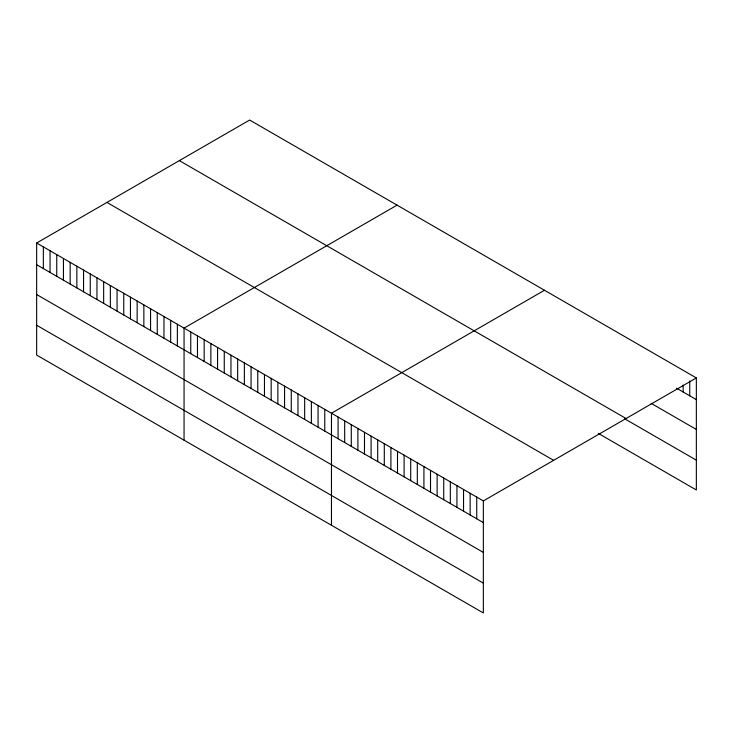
<?xml version="1.0" encoding="UTF-8"?>
<svg xmlns="http://www.w3.org/2000/svg" width="733" height="733" viewBox="0 0 733 733"><rect width="100%" height="100%" fill="white"/><g stroke="black" fill="none" stroke-linecap="round" stroke-linejoin="round"><path stroke-width="1.1" d="M36.65 243.008L483.349 500.914L483.349 612.962L36.65 355.065L36.65 243.008L249.651 120.038L696.35 377.935L696.35 489.992L598.247 433.35M397.066 205.139L184.056 328.118L184.056 440.176M544.472 290.25L331.472 413.22L331.472 525.277M483.349 500.914L696.35 377.935M676.541 388.188L696.35 399.622M651.069 403.306L696.35 429.446M179.365 160.619L626.055 418.516M624.653 418.781L696.35 460.168M106.945 202.427L553.635 460.324M36.65 264.705L483.349 522.602M36.65 294.519L483.349 552.416M36.65 325.25L483.349 583.147M689.744 380.968L689.744 395.811M683.147 385.146L683.147 391.999M476.743 497.093L476.743 518.79M470.137 493.282L470.137 514.978M463.54 489.47L463.54 511.167M456.934 485.658L456.934 507.355M450.328 481.847L450.328 503.534M443.731 478.035L443.731 499.723M437.125 474.224L437.125 495.911M430.518 470.412L430.518 492.1M423.921 466.6L423.921 488.288M417.315 462.789L417.315 484.476M410.709 458.977L410.709 480.665M404.103 455.156L404.103 476.853M397.506 451.345L397.506 473.042M390.9 447.533L390.9 469.23M384.294 443.722L384.294 465.418M377.697 439.91L377.697 461.598M371.09 436.098L371.09 457.786M364.484 432.287L364.484 453.974M357.887 428.475L357.887 450.163M351.281 424.664L351.281 446.351M344.675 420.852L344.675 442.54M338.078 417.04L338.078 438.728M324.774 409.353L324.774 431.05M318.067 405.486L318.067 427.174M311.369 401.62L311.369 423.308M304.671 397.753L304.671 419.441M297.964 393.878L297.964 415.574M291.267 390.011L291.267 411.708M284.569 386.144L284.569 407.832M277.871 382.278L277.871 403.965M271.164 378.411L271.164 400.099M264.466 374.536L264.466 396.232M257.769 370.669L257.769 392.366M251.062 366.802L251.062 388.49M244.364 362.936L244.364 384.623M237.666 359.069L237.666 380.757M230.959 355.193L230.959 376.89M224.261 351.327L224.261 373.024M217.564 347.46L217.564 369.148M210.866 343.594L210.866 365.281M204.159 339.727L204.159 361.415M197.461 335.851L197.461 357.548M190.763 331.985L190.763 353.673M177.359 324.252L177.359 345.939M170.661 320.385L170.661 342.073M163.963 316.509L163.963 338.206M157.256 312.643L157.256 334.33M150.558 308.776L150.558 330.464M143.86 304.91L143.86 326.597M137.153 301.034L137.153 322.731M130.456 297.167L130.456 318.864M123.758 293.301L123.758 314.988M117.06 289.434L117.06 311.122M110.353 285.568L110.353 307.255M103.655 281.692L103.655 303.389M96.958 277.825L96.958 299.522M90.251 273.959L90.251 295.646M83.553 270.092L83.553 291.78M76.855 266.226L76.855 287.913M70.148 262.35L70.148 284.047M63.45 258.483L63.45 280.18M56.753 254.617L56.753 276.304M50.055 250.75L50.055 272.438M43.348 246.884L43.348 268.571"/></g></svg>
